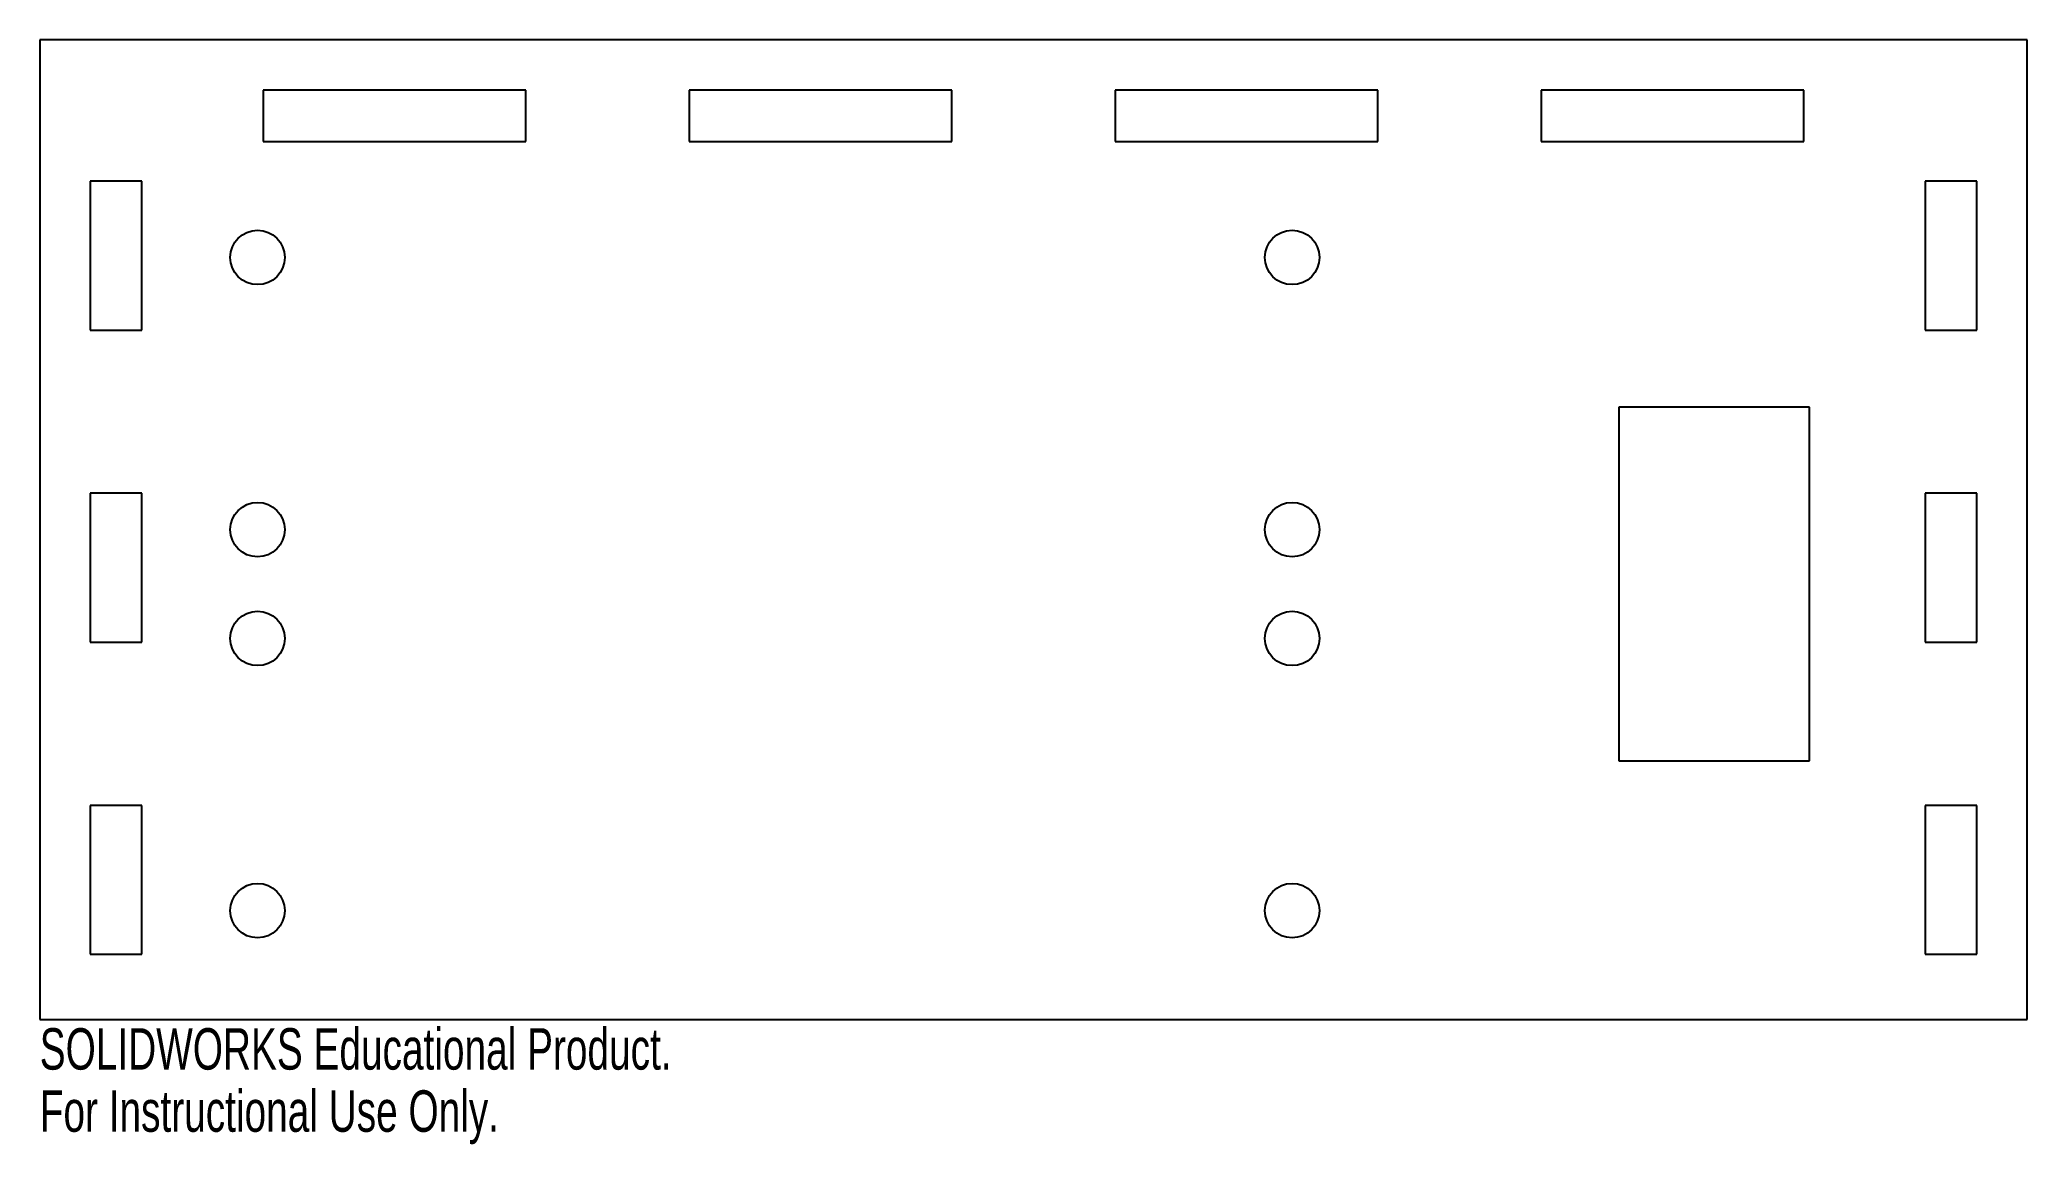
# Model space of a CAD drawing. Header units: inches. Extents: x -3.38 to 5.75, y -2.57 to 2.5.
import ezdxf

# ---------------------------------------------------------------- set-up
doc = ezdxf.new("R2010")
doc.units = ezdxf.units.IN
doc.header["$MEASUREMENT"] = 0
doc.styles.add('SLDTEXTSTYLE0', font='TXT', dxfattribs={"width": 0.7})

msp = doc.modelspace()

# ---------------------------------------------------------------- linework, layer by layer
at = {"color": 7, "linetype": 'Continuous', "lineweight": 25}
for p, q in [((5.75, 2.5), (-3.375, 2.5)), ((-3.375, 2.5), (-3.375, -2)), ((5.75, -2), (5.75, 2.5)), ((-2.35, 2.2681), (-2.35, 2.0319)), ((-1.1438, 2.2681), (-2.35, 2.2681)), ((-1.1438, 2.0319), (-1.1438, 2.2681)), ((-0.3937, 2.2681), (-0.3937, 2.0319)), ((0.8125, 2.2681), (-0.3937, 2.2681)), ((0.8125, 2.0319), (0.8125, 2.2681)), ((2.7687, 2.2681), (1.5625, 2.2681)), ((1.5625, 2.2681), (1.5625, 2.0319)), ((2.7687, 2.0319), (2.7687, 2.2681)), ((3.5187, 2.2681), (3.5187, 2.0319)), ((4.725, 2.2681), (3.5187, 2.2681)), ((4.725, 2.0319), (4.725, 2.2681)), ((-2.35, 2.0319), (-1.1438, 2.0319)), ((-0.3937, 2.0319), (0.8125, 2.0319)), ((1.5625, 2.0319), (2.7687, 2.0319)), ((3.5187, 2.0319), (4.725, 2.0319)), ((-2.9069, 1.85), (-3.1431, 1.85)), ((-3.1431, 1.85), (-3.1431, 1.1667)), ((-2.9069, 1.1667), (-2.9069, 1.85)), ((5.2819, 1.85), (5.2819, 1.1667)), ((5.5181, 1.85), (5.2819, 1.85)), ((5.5181, 1.1667), (5.5181, 1.85)), ((-3.1431, 1.1667), (-2.9069, 1.1667)), ((5.2819, 1.1667), (5.5181, 1.1667)), ((3.875, 0.8125), (3.875, -0.8125)), ((4.75, 0.8125), (3.875, 0.8125)), ((4.75, -0.8125), (4.75, 0.8125)), ((-2.9069, 0.4167), (-3.1431, 0.4167)), ((-3.1431, 0.4167), (-3.1431, -0.2667)), ((-2.9069, -0.2667), (-2.9069, 0.4167)), ((5.2819, 0.4167), (5.2819, -0.2667)), ((5.5181, 0.4167), (5.2819, 0.4167)), ((5.5181, -0.2667), (5.5181, 0.4167)), ((-3.1431, -0.2667), (-2.9069, -0.2667)), ((5.2819, -0.2667), (5.5181, -0.2667)), ((3.875, -0.8125), (4.75, -0.8125)), ((-3.1431, -1.0167), (-3.1431, -1.7)), ((-2.9069, -1.0167), (-3.1431, -1.0167)), ((-2.9069, -1.7), (-2.9069, -1.0167)), ((5.2819, -1.0167), (5.2819, -1.7)), ((5.5181, -1.0167), (5.2819, -1.0167)), ((5.5181, -1.7), (5.5181, -1.0167)), ((-3.1431, -1.7), (-2.9069, -1.7)), ((5.2819, -1.7), (5.5181, -1.7)), ((-3.375, -2), (5.75, -2))]:
    msp.add_line(p, q, dxfattribs=at)
for centre in [(-2.375, 1.5), (2.375, 1.5), (-2.375, 0.25), (2.375, 0.25), (-2.375, -0.25), (2.375, -0.25), (-2.375, -1.5), (2.375, -1.5)]:
    msp.add_circle(centre, 0.125, dxfattribs=at)

# ---------------------------------------------------------------- texts
at = {"color": 7, "linetype": 'Continuous', "char_height": 0.1903, "attachment_point": 1, "style": 'SLDTEXTSTYLE0'}
for s, insert in [('SOLIDWORKS Educational Product.', (-3.375, -2.0401)), ('For Instructional Use Only.', (-3.375, -2.3256))]:
    msp.add_mtext(s, dxfattribs=dict(at, insert=insert))

doc.saveas('drawing.dxf')
